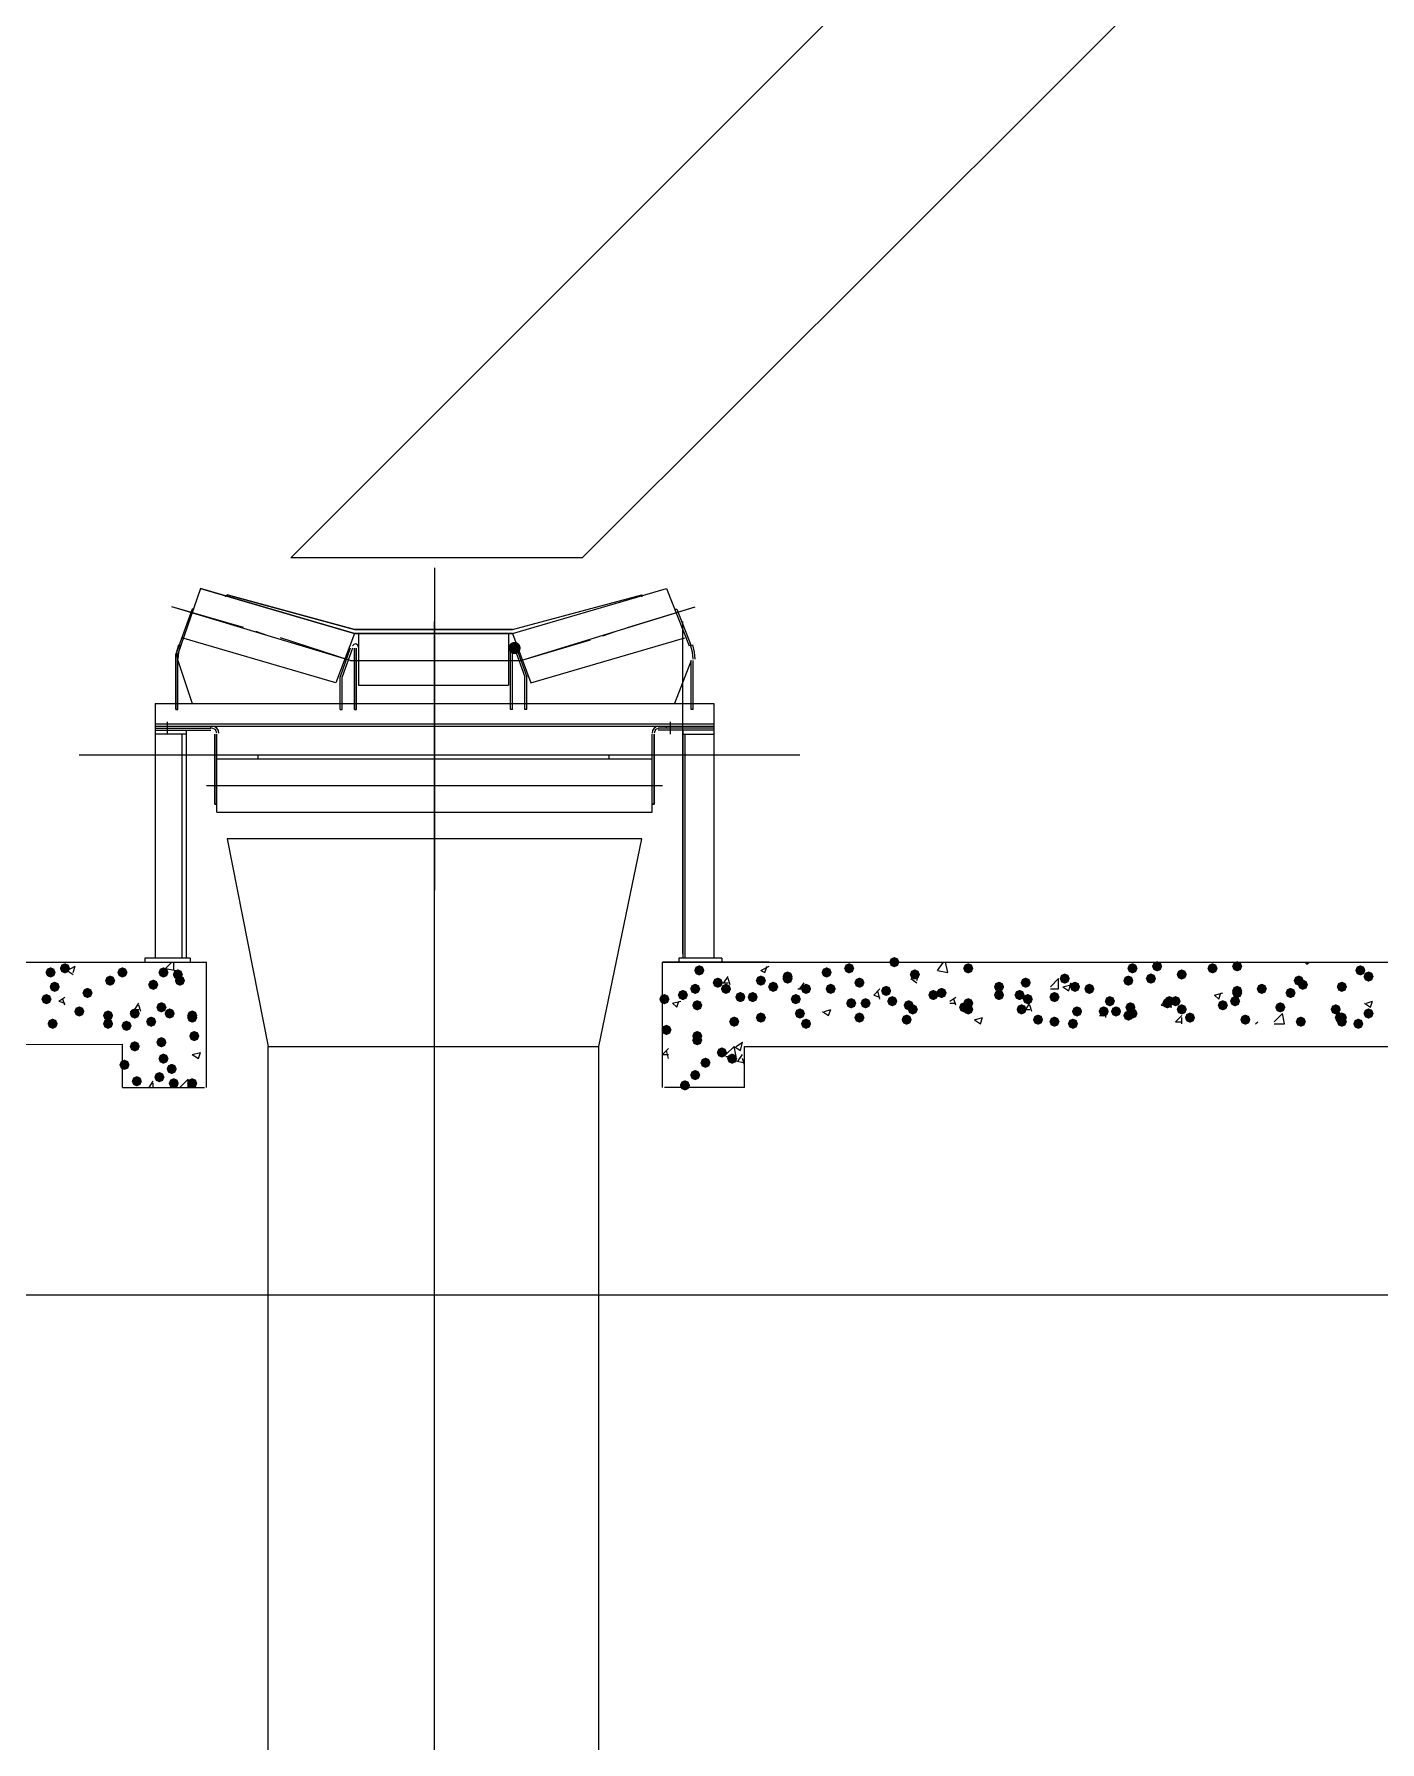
# Model space of a CAD drawing. Header units: millimetres. Extents: x 29 to 95071, y 20 to 67221.
# Drawn here: x 12440 to 15689, y 45225 to 49347 of the extents above; entities that cross this region are included whole.
import ezdxf

# ---------------------------------------------------------------- set-up
doc = ezdxf.new("R2010")
doc.units = ezdxf.units.MM

msp = doc.modelspace()

# ---------------------------------------------------------------- hatches: boundary and pattern name
h = msp.add_hatch(color=7)
edge = h.paths.add_edge_path()
edge.add_arc((13600.1, 47865.3), 14.9, 0, 360)
h = msp.add_hatch(color=7)
h.dxf.hatch_style = 2
h.paths.add_polyline_path([(13600.1, 47852.9), (13591.4, 47856.5), (13587.7, 47865.3), (13591.4, 47874), (13600.1, 47877.7), (13608.9, 47874), (13612.5, 47865.3), (13608.9, 47856.5)])
h = msp.add_hatch(color=7)
h.dxf.hatch_style = 2
h.paths.add_polyline_path([(12479.9, 47069.7), (12471.2, 47073.4), (12467.5, 47082.1), (12471.2, 47090.9), (12479.9, 47094.5), (12488.7, 47090.9), (12492.3, 47082.1), (12488.7, 47073.4)])
h = msp.add_hatch(color=7)
h.dxf.hatch_style = 2
h.paths.add_polyline_path([(12514.6, 47079.7), (12505.9, 47083.3), (12502.2, 47092), (12505.9, 47100.8), (12514.6, 47104.4), (12523.4, 47100.8), (12527, 47092), (12523.4, 47083.3)])
h = msp.add_hatch(color=7)
h.dxf.hatch_style = 2
h.paths.add_polyline_path([(12653.4, 47069.7), (12644.7, 47073.4), (12641, 47082.1), (12644.7, 47090.9), (12653.4, 47094.5), (12662.2, 47090.9), (12665.8, 47082.1), (12662.2, 47073.4)])
h = msp.add_hatch(color=7)
h.dxf.hatch_style = 2
h.paths.add_polyline_path([(12752.5, 47069.7), (12743.8, 47073.4), (12740.2, 47082.1), (12743.8, 47090.9), (12752.5, 47094.5), (12761.3, 47090.9), (12764.9, 47082.1), (12761.3, 47073.4)])
h = msp.add_hatch(color=7)
h.dxf.hatch_style = 2
h.paths.add_polyline_path([(12787.2, 47064.8), (12778.5, 47068.4), (12774.8, 47077.2), (12778.5, 47085.9), (12787.2, 47089.6), (12796, 47085.9), (12799.6, 47077.2), (12796, 47068.4)])
h = msp.add_hatch(color=7)
h.dxf.hatch_style = 2
h.paths.add_polyline_path([(14046.2, 47074.7), (14037.4, 47078.3), (14033.8, 47087.1), (14037.4, 47095.8), (14046.2, 47099.5), (14055, 47095.8), (14058.6, 47087.1), (14055, 47078.3)])
h = msp.add_hatch(color=7)
h.dxf.hatch_style = 2
h.paths.add_polyline_path([(14259.3, 47059.8), (14250.6, 47063.5), (14246.9, 47072.2), (14250.6, 47081), (14259.3, 47084.6), (14268.1, 47081), (14271.7, 47072.2), (14268.1, 47063.5)])
h = msp.add_hatch(color=7)
h.dxf.hatch_style = 2
h.paths.add_polyline_path([(14353.5, 47069.7), (14344.8, 47073.4), (14341.1, 47082.1), (14344.8, 47090.9), (14353.5, 47094.5), (14362.3, 47090.9), (14365.9, 47082.1), (14362.3, 47073.4)])
h = msp.add_hatch(color=7)
h.dxf.hatch_style = 2
h.paths.add_polyline_path([(14408, 47079.7), (14399.3, 47083.3), (14395.6, 47092), (14399.3, 47100.8), (14408, 47104.4), (14416.8, 47100.8), (14420.4, 47092), (14416.8, 47083.3)])
h = msp.add_hatch(color=7)
h.dxf.hatch_style = 2
h.paths.add_polyline_path([(14517.1, 47094.5), (14508.3, 47098.2), (14504.7, 47106.9), (14508.3, 47115.7), (14517.1, 47119.3), (14525.8, 47115.7), (14529.5, 47106.9), (14525.8, 47098.2)])
h = msp.add_hatch(color=7)
h.dxf.hatch_style = 2
h.paths.add_polyline_path([(14566.6, 47064.8), (14557.9, 47068.4), (14554.2, 47077.2), (14557.9, 47085.9), (14566.6, 47089.6), (14575.4, 47085.9), (14579, 47077.2), (14575.4, 47068.4)])
h = msp.add_hatch(color=7)
h.dxf.hatch_style = 2
h.paths.add_polyline_path([(14695.5, 47079.7), (14686.8, 47083.3), (14683.1, 47092), (14686.8, 47100.8), (14695.5, 47104.4), (14704.3, 47100.8), (14707.9, 47092), (14704.3, 47083.3)])
h = msp.add_hatch(color=7)
h.dxf.hatch_style = 2
h.paths.add_polyline_path([(15092, 47079.7), (15083.3, 47083.3), (15079.6, 47092), (15083.3, 47100.8), (15092, 47104.4), (15100.8, 47100.8), (15104.4, 47092), (15100.8, 47083.3)])
h = msp.add_hatch(color=7)
h.dxf.hatch_style = 2
h.paths.add_polyline_path([(15151.5, 47084.6), (15142.8, 47088.2), (15139.1, 47097), (15142.8, 47105.7), (15151.5, 47109.4), (15160.3, 47105.7), (15163.9, 47097), (15160.3, 47088.2)])
h = msp.add_hatch(color=7)
h.dxf.hatch_style = 2
h.paths.add_polyline_path([(15211, 47064.8), (15202.2, 47068.4), (15198.6, 47077.2), (15202.2, 47085.9), (15211, 47089.6), (15219.7, 47085.9), (15223.4, 47077.2), (15219.7, 47068.4)])
h = msp.add_hatch(color=7)
h.dxf.hatch_style = 2
h.paths.add_polyline_path([(15285.3, 47079.7), (15276.6, 47083.3), (15272.9, 47092), (15276.6, 47100.8), (15285.3, 47104.4), (15294.1, 47100.8), (15297.7, 47092), (15294.1, 47083.3)])
h = msp.add_hatch(color=7)
h.dxf.hatch_style = 2
h.paths.add_polyline_path([(15344.8, 47084.6), (15336.1, 47088.2), (15332.4, 47097), (15336.1, 47105.7), (15344.8, 47109.4), (15353.6, 47105.7), (15357.2, 47097), (15353.6, 47088.2)])
h = msp.add_hatch(color=7)
h.dxf.hatch_style = 2
h.paths.add_polyline_path([(15642.2, 47074.7), (15633.5, 47078.3), (15629.8, 47087.1), (15633.5, 47095.8), (15642.2, 47099.5), (15651, 47095.8), (15654.6, 47087.1), (15651, 47078.3)])
h = msp.add_hatch(color=7)
h.dxf.hatch_style = 2
h.paths.add_polyline_path([(15662, 47059.8), (15653.3, 47063.5), (15649.6, 47072.2), (15653.3, 47081), (15662, 47084.6), (15670.8, 47081), (15674.4, 47072.2), (15670.8, 47063.5)])
h = msp.add_hatch(color=7)
h.dxf.hatch_style = 2
h.paths.add_polyline_path([(12489.8, 47035), (12481.1, 47038.7), (12477.5, 47047.4), (12481.1, 47056.2), (12489.8, 47059.8), (12498.6, 47056.2), (12502.2, 47047.4), (12498.6, 47038.7)])
h = msp.add_hatch(color=7)
h.dxf.hatch_style = 2
h.paths.add_polyline_path([(12569.2, 47020.2), (12560.4, 47023.8), (12556.8, 47032.6), (12560.4, 47041.3), (12569.2, 47045), (12577.9, 47041.3), (12581.5, 47032.6), (12577.9, 47023.8)])
h = msp.add_hatch(color=7)
h.dxf.hatch_style = 2
h.paths.add_polyline_path([(12623.7, 47049.9), (12614.9, 47053.6), (12611.3, 47062.3), (12614.9, 47071.1), (12623.7, 47074.7), (12632.4, 47071.1), (12636.1, 47062.3), (12632.4, 47053.6)])
h = msp.add_hatch(color=7)
h.dxf.hatch_style = 2
h.paths.add_polyline_path([(12727.8, 47040), (12719, 47043.6), (12715.4, 47052.4), (12719, 47061.1), (12727.8, 47064.8), (12736.5, 47061.1), (12740.2, 47052.4), (12736.5, 47043.6)])
h = msp.add_hatch(color=7)
h.dxf.hatch_style = 2
h.paths.add_polyline_path([(12792.2, 47049.9), (12783.4, 47053.6), (12779.8, 47062.3), (12783.4, 47071.1), (12792.2, 47074.7), (12800.9, 47071.1), (12804.6, 47062.3), (12800.9, 47053.6)])
h = msp.add_hatch(color=7)
h.dxf.hatch_style = 2
h.paths.add_polyline_path([(14006.5, 47015.2), (13997.8, 47018.9), (13994.2, 47027.6), (13997.8, 47036.4), (14006.5, 47040), (14015.3, 47036.4), (14018.9, 47027.6), (14015.3, 47018.9)])
h = msp.add_hatch(color=7)
h.dxf.hatch_style = 2
h.paths.add_polyline_path([(14036.3, 47030.1), (14027.5, 47033.7), (14023.9, 47042.5), (14027.5, 47051.2), (14036.3, 47054.9), (14045, 47051.2), (14048.7, 47042.5), (14045, 47033.7)])
h = msp.add_hatch(color=7)
h.dxf.hatch_style = 2
h.paths.add_polyline_path([(14090.8, 47045), (14082.1, 47048.6), (14078.4, 47057.3), (14082.1, 47066.1), (14090.8, 47069.7), (14099.6, 47066.1), (14103.2, 47057.3), (14099.6, 47048.6)])
h = msp.add_hatch(color=7)
h.dxf.hatch_style = 2
h.paths.add_polyline_path([(14110.6, 47030.1), (14101.9, 47033.7), (14098.2, 47042.5), (14101.9, 47051.2), (14110.6, 47054.9), (14119.4, 47051.2), (14123, 47042.5), (14119.4, 47033.7)])
h = msp.add_hatch(color=7)
h.dxf.hatch_style = 2
h.paths.add_polyline_path([(14194.9, 47049.9), (14186.1, 47053.6), (14182.5, 47062.3), (14186.1, 47071.1), (14194.9, 47074.7), (14203.6, 47071.1), (14207.3, 47062.3), (14203.6, 47053.6)])
h = msp.add_hatch(color=7)
h.dxf.hatch_style = 2
h.paths.add_polyline_path([(14224.6, 47035), (14215.9, 47038.7), (14212.2, 47047.4), (14215.9, 47056.2), (14224.6, 47059.8), (14233.4, 47056.2), (14237, 47047.4), (14233.4, 47038.7)])
h = msp.add_hatch(color=7)
h.dxf.hatch_style = 2
h.paths.add_polyline_path([(14259.3, 47054.9), (14250.6, 47058.5), (14246.9, 47067.3), (14250.6, 47076), (14259.3, 47079.7), (14268.1, 47076), (14271.7, 47067.3), (14268.1, 47058.5)])
h = msp.add_hatch(color=7)
h.dxf.hatch_style = 2
h.paths.add_polyline_path([(14303.9, 47030.1), (14295.2, 47033.7), (14291.5, 47042.5), (14295.2, 47051.2), (14303.9, 47054.9), (14312.7, 47051.2), (14316.3, 47042.5), (14312.7, 47033.7)])
h = msp.add_hatch(color=7)
h.dxf.hatch_style = 2
h.paths.add_polyline_path([(14363.4, 47030.1), (14354.7, 47033.7), (14351, 47042.5), (14354.7, 47051.2), (14363.4, 47054.9), (14372.2, 47051.2), (14375.8, 47042.5), (14372.2, 47033.7)])
h = msp.add_hatch(color=7)
h.dxf.hatch_style = 2
h.paths.add_polyline_path([(14432.8, 47045), (14424.1, 47048.6), (14420.4, 47057.3), (14424.1, 47066.1), (14432.8, 47069.7), (14441.6, 47066.1), (14445.2, 47057.3), (14441.6, 47048.6)])
h = msp.add_hatch(color=7)
h.dxf.hatch_style = 2
h.paths.add_polyline_path([(14497.2, 47025.1), (14488.5, 47028.8), (14484.9, 47037.5), (14488.5, 47046.3), (14497.2, 47049.9), (14506, 47046.3), (14509.6, 47037.5), (14506, 47028.8)])
h = msp.add_hatch(color=7)
h.dxf.hatch_style = 2
h.paths.add_polyline_path([(14611.2, 47015.2), (14602.5, 47018.9), (14598.9, 47027.6), (14602.5, 47036.4), (14611.2, 47040), (14620, 47036.4), (14623.6, 47027.6), (14620, 47018.9)])
h = msp.add_hatch(color=7)
h.dxf.hatch_style = 2
h.paths.add_polyline_path([(14631.1, 47020.2), (14622.3, 47023.8), (14618.7, 47032.6), (14622.3, 47041.3), (14631.1, 47045), (14639.8, 47041.3), (14643.5, 47032.6), (14639.8, 47023.8)])
h = msp.add_hatch(color=7)
h.dxf.hatch_style = 2
h.paths.add_polyline_path([(14769.9, 47035), (14761.1, 47038.7), (14757.5, 47047.4), (14761.1, 47056.2), (14769.9, 47059.8), (14778.6, 47056.2), (14782.2, 47047.4), (14778.6, 47038.7)])
h = msp.add_hatch(color=7)
h.dxf.hatch_style = 2
h.paths.add_polyline_path([(14769.9, 47015.2), (14761.1, 47018.9), (14757.5, 47027.6), (14761.1, 47036.4), (14769.9, 47040), (14778.6, 47036.4), (14782.2, 47027.6), (14778.6, 47018.9)])
h = msp.add_hatch(color=7)
h.dxf.hatch_style = 2
h.paths.add_polyline_path([(14819.4, 47015.2), (14810.7, 47018.9), (14807, 47027.6), (14810.7, 47036.4), (14819.4, 47040), (14828.2, 47036.4), (14831.8, 47027.6), (14828.2, 47018.9)])
h = msp.add_hatch(color=7)
h.dxf.hatch_style = 2
h.paths.add_polyline_path([(14834.3, 47045), (14825.5, 47048.6), (14821.9, 47057.3), (14825.5, 47066.1), (14834.3, 47069.7), (14843, 47066.1), (14846.7, 47057.3), (14843, 47048.6)])
h = msp.add_hatch(color=7)
h.dxf.hatch_style = 2
h.paths.add_polyline_path([(14928.5, 47054.9), (14919.7, 47058.5), (14916.1, 47067.3), (14919.7, 47076), (14928.5, 47079.7), (14937.2, 47076), (14940.9, 47067.3), (14937.2, 47058.5)])
h = msp.add_hatch(color=7)
h.dxf.hatch_style = 2
h.paths.add_polyline_path([(14953.2, 47035), (14944.5, 47038.7), (14940.9, 47047.4), (14944.5, 47056.2), (14953.2, 47059.8), (14962, 47056.2), (14965.6, 47047.4), (14962, 47038.7)])
h = msp.add_hatch(color=7)
h.dxf.hatch_style = 2
h.paths.add_polyline_path([(14987.9, 47030.1), (14979.2, 47033.7), (14975.6, 47042.5), (14979.2, 47051.2), (14987.9, 47054.9), (14996.7, 47051.2), (15000.3, 47042.5), (14996.7, 47033.7)])
h = msp.add_hatch(color=7)
h.dxf.hatch_style = 2
h.paths.add_polyline_path([(15082.1, 47049.9), (15073.4, 47053.6), (15069.7, 47062.3), (15073.4, 47071.1), (15082.1, 47074.7), (15090.9, 47071.1), (15094.5, 47062.3), (15090.9, 47053.6)])
h = msp.add_hatch(color=7)
h.dxf.hatch_style = 2
h.paths.add_polyline_path([(15136.6, 47054.9), (15127.9, 47058.5), (15124.2, 47067.3), (15127.9, 47076), (15136.6, 47079.7), (15145.4, 47076), (15149, 47067.3), (15145.4, 47058.5)])
h = msp.add_hatch(color=7)
h.dxf.hatch_style = 2
h.paths.add_polyline_path([(15344.8, 47025.1), (15336.1, 47028.8), (15332.4, 47037.5), (15336.1, 47046.3), (15344.8, 47049.9), (15353.6, 47046.3), (15357.2, 47037.5), (15353.6, 47028.8)])
h = msp.add_hatch(color=7)
h.dxf.hatch_style = 2
h.paths.add_polyline_path([(15344.8, 47020.2), (15336.1, 47023.8), (15332.4, 47032.6), (15336.1, 47041.3), (15344.8, 47045), (15353.6, 47041.3), (15357.2, 47032.6), (15353.6, 47023.8)])
h = msp.add_hatch(color=7)
h.dxf.hatch_style = 2
h.paths.add_polyline_path([(15404.3, 47030.1), (15395.5, 47033.7), (15391.9, 47042.5), (15395.5, 47051.2), (15404.3, 47054.9), (15413, 47051.2), (15416.7, 47042.5), (15413, 47033.7)])
h = msp.add_hatch(color=7)
h.dxf.hatch_style = 2
h.paths.add_polyline_path([(15473.7, 47020.2), (15464.9, 47023.8), (15461.3, 47032.6), (15464.9, 47041.3), (15473.7, 47045), (15482.4, 47041.3), (15486.1, 47032.6), (15482.4, 47023.8)])
h = msp.add_hatch(color=7)
h.dxf.hatch_style = 2
h.paths.add_polyline_path([(15493.5, 47049.9), (15484.8, 47053.6), (15481.1, 47062.3), (15484.8, 47071.1), (15493.5, 47074.7), (15502.3, 47071.1), (15505.9, 47062.3), (15502.3, 47053.6)])
h = msp.add_hatch(color=7)
h.dxf.hatch_style = 2
h.paths.add_polyline_path([(15503.4, 47040), (15494.7, 47043.6), (15491, 47052.4), (15494.7, 47061.1), (15503.4, 47064.8), (15512.2, 47061.1), (15515.8, 47052.4), (15512.2, 47043.6)])
h = msp.add_hatch(color=7)
h.dxf.hatch_style = 2
h.paths.add_polyline_path([(15597.6, 47035), (15588.8, 47038.7), (15585.2, 47047.4), (15588.8, 47056.2), (15597.6, 47059.8), (15606.3, 47056.2), (15610, 47047.4), (15606.3, 47038.7)])
h = msp.add_hatch(color=7)
h.dxf.hatch_style = 2
h.paths.add_polyline_path([(12470, 47005.3), (12461.3, 47008.9), (12457.6, 47017.7), (12461.3, 47026.4), (12470, 47030.1), (12478.8, 47026.4), (12482.4, 47017.7), (12478.8, 47008.9)])
h = msp.add_hatch(color=7)
h.dxf.hatch_style = 2
h.paths.add_polyline_path([(12549.3, 46975.6), (12540.6, 46979.2), (12536.9, 46988), (12540.6, 46996.7), (12549.3, 47000.3), (12558.1, 46996.7), (12561.7, 46988), (12558.1, 46979.2)])
h = msp.add_hatch(color=7)
h.dxf.hatch_style = 2
h.paths.add_polyline_path([(12747.6, 46985.5), (12738.8, 46989.1), (12735.2, 46997.9), (12738.8, 47006.6), (12747.6, 47010.3), (12756.3, 47006.6), (12760, 46997.9), (12756.3, 46989.1)])
h = msp.add_hatch(color=7)
h.dxf.hatch_style = 2
h.paths.add_polyline_path([(13961.9, 47005.3), (13953.2, 47008.9), (13949.5, 47017.7), (13953.2, 47026.4), (13961.9, 47030.1), (13970.7, 47026.4), (13974.3, 47017.7), (13970.7, 47008.9)])
h = msp.add_hatch(color=7)
h.dxf.hatch_style = 2
h.paths.add_polyline_path([(14041.2, 46990.4), (14032.5, 46994.1), (14028.9, 47002.8), (14032.5, 47011.6), (14041.2, 47015.2), (14050, 47011.6), (14053.6, 47002.8), (14050, 46994.1)])
h = msp.add_hatch(color=7)
h.dxf.hatch_style = 2
h.paths.add_polyline_path([(14145.3, 47010.3), (14136.6, 47013.9), (14132.9, 47022.7), (14136.6, 47031.4), (14145.3, 47035), (14154.1, 47031.4), (14157.7, 47022.7), (14154.1, 47013.9)])
h = msp.add_hatch(color=7)
h.dxf.hatch_style = 2
h.paths.add_polyline_path([(14175.1, 47010.3), (14166.3, 47013.9), (14162.7, 47022.7), (14166.3, 47031.4), (14175.1, 47035), (14183.8, 47031.4), (14187.5, 47022.7), (14183.8, 47013.9)])
h = msp.add_hatch(color=7)
h.dxf.hatch_style = 2
h.paths.add_polyline_path([(14279.2, 47005.3), (14270.4, 47008.9), (14266.8, 47017.7), (14270.4, 47026.4), (14279.2, 47030.1), (14287.9, 47026.4), (14291.5, 47017.7), (14287.9, 47008.9)])
h = msp.add_hatch(color=7)
h.dxf.hatch_style = 2
h.paths.add_polyline_path([(14413, 46995.4), (14404.2, 46999), (14400.6, 47007.8), (14404.2, 47016.5), (14413, 47020.2), (14421.7, 47016.5), (14425.4, 47007.8), (14421.7, 46999)])
h = msp.add_hatch(color=7)
h.dxf.hatch_style = 2
h.paths.add_polyline_path([(14447.7, 46995.4), (14438.9, 46999), (14435.3, 47007.8), (14438.9, 47016.5), (14447.7, 47020.2), (14456.4, 47016.5), (14460.1, 47007.8), (14456.4, 46999)])
h = msp.add_hatch(color=7)
h.dxf.hatch_style = 2
h.paths.add_polyline_path([(14512.1, 47000.3), (14503.4, 47004), (14499.7, 47012.7), (14503.4, 47021.5), (14512.1, 47025.1), (14520.9, 47021.5), (14524.5, 47012.7), (14520.9, 47004)])
h = msp.add_hatch(color=7)
h.dxf.hatch_style = 2
h.paths.add_polyline_path([(14551.8, 46990.4), (14543, 46994.1), (14539.4, 47002.8), (14543, 47011.6), (14551.8, 47015.2), (14560.5, 47011.6), (14564.2, 47002.8), (14560.5, 46994.1)])
h = msp.add_hatch(color=7)
h.dxf.hatch_style = 2
h.paths.add_polyline_path([(14561.7, 46980.5), (14552.9, 46984.2), (14549.3, 46992.9), (14552.9, 47001.7), (14561.7, 47005.3), (14570.4, 47001.7), (14574.1, 46992.9), (14570.4, 46984.2)])
h = msp.add_hatch(color=7)
h.dxf.hatch_style = 2
h.paths.add_polyline_path([(14685.6, 46985.5), (14676.8, 46989.1), (14673.2, 46997.9), (14676.8, 47006.6), (14685.6, 47010.3), (14694.3, 47006.6), (14698, 46997.9), (14694.3, 46989.1)])
h = msp.add_hatch(color=7)
h.dxf.hatch_style = 2
h.paths.add_polyline_path([(14695.5, 46995.4), (14686.8, 46999), (14683.1, 47007.8), (14686.8, 47016.5), (14695.5, 47020.2), (14704.3, 47016.5), (14707.9, 47007.8), (14704.3, 46999)])
h = msp.add_hatch(color=7)
h.dxf.hatch_style = 2
h.paths.add_polyline_path([(14695.5, 46980.5), (14686.8, 46984.2), (14683.1, 46992.9), (14686.8, 47001.7), (14695.5, 47005.3), (14704.3, 47001.7), (14707.9, 46992.9), (14704.3, 46984.2)])
h = msp.add_hatch(color=7)
h.dxf.hatch_style = 2
h.paths.add_polyline_path([(14824.4, 46980.5), (14815.6, 46984.2), (14812, 46992.9), (14815.6, 47001.7), (14824.4, 47005.3), (14833.1, 47001.7), (14836.8, 46992.9), (14833.1, 46984.2)])
h = msp.add_hatch(color=7)
h.dxf.hatch_style = 2
h.paths.add_polyline_path([(14839.2, 47005.3), (14830.5, 47008.9), (14826.9, 47017.7), (14830.5, 47026.4), (14839.2, 47030.1), (14848, 47026.4), (14851.6, 47017.7), (14848, 47008.9)])
h = msp.add_hatch(color=7)
h.dxf.hatch_style = 2
h.paths.add_polyline_path([(14903.7, 47010.3), (14894.9, 47013.9), (14891.3, 47022.7), (14894.9, 47031.4), (14903.7, 47035), (14912.4, 47031.4), (14916.1, 47022.7), (14912.4, 47013.9)])
h = msp.add_hatch(color=7)
h.dxf.hatch_style = 2
h.paths.add_polyline_path([(14958.2, 46975.6), (14949.5, 46979.2), (14945.8, 46988), (14949.5, 46996.7), (14958.2, 47000.3), (14967, 46996.7), (14970.6, 46988), (14967, 46979.2)])
h = msp.add_hatch(color=7)
h.dxf.hatch_style = 2
h.paths.add_polyline_path([(15022.6, 46975.6), (15013.9, 46979.2), (15010.2, 46988), (15013.9, 46996.7), (15022.6, 47000.3), (15031.4, 46996.7), (15035, 46988), (15031.4, 46979.2)])
h = msp.add_hatch(color=7)
h.dxf.hatch_style = 2
h.paths.add_polyline_path([(15037.5, 47000.3), (15028.8, 47004), (15025.1, 47012.7), (15028.8, 47021.5), (15037.5, 47025.1), (15046.3, 47021.5), (15049.9, 47012.7), (15046.3, 47004)])
h = msp.add_hatch(color=7)
h.dxf.hatch_style = 2
h.paths.add_polyline_path([(15052.4, 46975.6), (15043.6, 46979.2), (15040, 46988), (15043.6, 46996.7), (15052.4, 47000.3), (15061.1, 46996.7), (15064.8, 46988), (15061.1, 46979.2)])
h = msp.add_hatch(color=7)
h.dxf.hatch_style = 2
h.paths.add_polyline_path([(15087.1, 46985.5), (15078.3, 46989.1), (15074.7, 46997.9), (15078.3, 47006.6), (15087.1, 47010.3), (15095.8, 47006.6), (15099.5, 46997.9), (15095.8, 46989.1)])
h = msp.add_hatch(color=7)
h.dxf.hatch_style = 2
h.paths.add_polyline_path([(15176.3, 46995.4), (15167.5, 46999), (15163.9, 47007.8), (15167.5, 47016.5), (15176.3, 47020.2), (15185, 47016.5), (15188.7, 47007.8), (15185, 46999)])
h = msp.add_hatch(color=7)
h.dxf.hatch_style = 2
h.paths.add_polyline_path([(15181.2, 47000.3), (15172.5, 47004), (15168.9, 47012.7), (15172.5, 47021.5), (15181.2, 47025.1), (15190, 47021.5), (15193.6, 47012.7), (15190, 47004)])
h = msp.add_hatch(color=7)
h.dxf.hatch_style = 2
h.paths.add_polyline_path([(15196.1, 47000.3), (15187.4, 47004), (15183.7, 47012.7), (15187.4, 47021.5), (15196.1, 47025.1), (15204.9, 47021.5), (15208.5, 47012.7), (15204.9, 47004)])
h = msp.add_hatch(color=7)
h.dxf.hatch_style = 2
h.paths.add_polyline_path([(15211, 46980.5), (15202.2, 46984.2), (15198.6, 46992.9), (15202.2, 47001.7), (15211, 47005.3), (15219.7, 47001.7), (15223.4, 46992.9), (15219.7, 46984.2)])
h = msp.add_hatch(color=7)
h.dxf.hatch_style = 2
h.paths.add_polyline_path([(15310.1, 46990.4), (15301.4, 46994.1), (15297.7, 47002.8), (15301.4, 47011.6), (15310.1, 47015.2), (15318.9, 47011.6), (15322.5, 47002.8), (15318.9, 46994.1)])
h = msp.add_hatch(color=7)
h.dxf.hatch_style = 2
h.paths.add_polyline_path([(15339.9, 47000.3), (15331.1, 47004), (15327.5, 47012.7), (15331.1, 47021.5), (15339.9, 47025.1), (15348.6, 47021.5), (15352.2, 47012.7), (15348.6, 47004)])
h = msp.add_hatch(color=7)
h.dxf.hatch_style = 2
h.paths.add_polyline_path([(15448.9, 46985.5), (15440.2, 46989.1), (15436.5, 46997.9), (15440.2, 47006.6), (15448.9, 47010.3), (15457.7, 47006.6), (15461.3, 46997.9), (15457.7, 46989.1)])
h = msp.add_hatch(color=7)
h.dxf.hatch_style = 2
h.paths.add_polyline_path([(15582.7, 46980.5), (15574, 46984.2), (15570.3, 46992.9), (15574, 47001.7), (15582.7, 47005.3), (15591.5, 47001.7), (15595.1, 46992.9), (15591.5, 46984.2)])
h = msp.add_hatch(color=7)
h.dxf.hatch_style = 2
h.paths.add_polyline_path([(12484.9, 46945.8), (12476.1, 46949.5), (12472.5, 46958.2), (12476.1, 46967), (12484.9, 46970.6), (12493.6, 46967), (12497.3, 46958.2), (12493.6, 46949.5)])
h = msp.add_hatch(color=7)
h.dxf.hatch_style = 2
h.paths.add_polyline_path([(12618.7, 46965.6), (12610, 46969.3), (12606.3, 46978), (12610, 46986.8), (12618.7, 46990.4), (12627.5, 46986.8), (12631.1, 46978), (12627.5, 46969.3)])
h = msp.add_hatch(color=7)
h.dxf.hatch_style = 2
h.paths.add_polyline_path([(12618.7, 46945.8), (12610, 46949.5), (12606.3, 46958.2), (12610, 46967), (12618.7, 46970.6), (12627.5, 46967), (12631.1, 46958.2), (12627.5, 46949.5)])
h = msp.add_hatch(color=7)
h.dxf.hatch_style = 2
h.paths.add_polyline_path([(12663.3, 46940.9), (12654.6, 46944.5), (12650.9, 46953.3), (12654.6, 46962), (12663.3, 46965.6), (12672.1, 46962), (12675.7, 46953.3), (12672.1, 46944.5)])
h = msp.add_hatch(color=7)
h.dxf.hatch_style = 2
h.paths.add_polyline_path([(12683.2, 46970.6), (12674.4, 46974.2), (12670.8, 46983), (12674.4, 46991.7), (12683.2, 46995.4), (12691.9, 46991.7), (12695.5, 46983), (12691.9, 46974.2)])
h = msp.add_hatch(color=7)
h.dxf.hatch_style = 2
h.paths.add_polyline_path([(12722.8, 46950.8), (12714.1, 46954.4), (12710.4, 46963.2), (12714.1, 46971.9), (12722.8, 46975.6), (12731.6, 46971.9), (12735.2, 46963.2), (12731.6, 46954.4)])
h = msp.add_hatch(color=7)
h.dxf.hatch_style = 2
h.paths.add_polyline_path([(12767.4, 46970.6), (12758.7, 46974.2), (12755, 46983), (12758.7, 46991.7), (12767.4, 46995.4), (12776.2, 46991.7), (12779.8, 46983), (12776.2, 46974.2)])
h = msp.add_hatch(color=7)
h.dxf.hatch_style = 2
h.paths.add_polyline_path([(12821.9, 46965.6), (12813.2, 46969.3), (12809.5, 46978), (12813.2, 46986.8), (12821.9, 46990.4), (12830.7, 46986.8), (12834.3, 46978), (12830.7, 46969.3)])
h = msp.add_hatch(color=7)
h.dxf.hatch_style = 2
h.paths.add_polyline_path([(12821.9, 46960.7), (12813.2, 46964.3), (12809.5, 46973.1), (12813.2, 46981.8), (12821.9, 46985.5), (12830.7, 46981.8), (12834.3, 46973.1), (12830.7, 46964.3)])
h = msp.add_hatch(color=7)
h.dxf.hatch_style = 2
h.paths.add_polyline_path([(14130.5, 46950.8), (14121.7, 46954.4), (14118.1, 46963.2), (14121.7, 46971.9), (14130.5, 46975.6), (14139.2, 46971.9), (14142.9, 46963.2), (14139.2, 46954.4)])
h = msp.add_hatch(color=7)
h.dxf.hatch_style = 2
h.paths.add_polyline_path([(14194.9, 46960.7), (14186.1, 46964.3), (14182.5, 46973.1), (14186.1, 46981.8), (14194.9, 46985.5), (14203.6, 46981.8), (14207.3, 46973.1), (14203.6, 46964.3)])
h = msp.add_hatch(color=7)
h.dxf.hatch_style = 2
h.paths.add_polyline_path([(14289.1, 46970.6), (14280.3, 46974.2), (14276.7, 46983), (14280.3, 46991.7), (14289.1, 46995.4), (14297.8, 46991.7), (14301.5, 46983), (14297.8, 46974.2)])
h = msp.add_hatch(color=7)
h.dxf.hatch_style = 2
h.paths.add_polyline_path([(14303.9, 46945.8), (14295.2, 46949.5), (14291.5, 46958.2), (14295.2, 46967), (14303.9, 46970.6), (14312.7, 46967), (14316.3, 46958.2), (14312.7, 46949.5)])
h = msp.add_hatch(color=7)
h.dxf.hatch_style = 2
h.paths.add_polyline_path([(14432.8, 46960.7), (14424.1, 46964.3), (14420.4, 46973.1), (14424.1, 46981.8), (14432.8, 46985.5), (14441.6, 46981.8), (14445.2, 46973.1), (14441.6, 46964.3)])
h = msp.add_hatch(color=7)
h.dxf.hatch_style = 2
h.paths.add_polyline_path([(14546.8, 46955.7), (14538.1, 46959.4), (14534.4, 46968.1), (14538.1, 46976.9), (14546.8, 46980.5), (14555.6, 46976.9), (14559.2, 46968.1), (14555.6, 46959.4)])
h = msp.add_hatch(color=7)
h.dxf.hatch_style = 2
h.paths.add_polyline_path([(14864, 46955.7), (14855.3, 46959.4), (14851.6, 46968.1), (14855.3, 46976.9), (14864, 46980.5), (14872.8, 46976.9), (14876.4, 46968.1), (14872.8, 46959.4)])
h = msp.add_hatch(color=7)
h.dxf.hatch_style = 2
h.paths.add_polyline_path([(14903.7, 46950.8), (14894.9, 46954.4), (14891.3, 46963.2), (14894.9, 46971.9), (14903.7, 46975.6), (14912.4, 46971.9), (14916.1, 46963.2), (14912.4, 46954.4)])
h = msp.add_hatch(color=7)
h.dxf.hatch_style = 2
h.paths.add_polyline_path([(14948.3, 46945.8), (14939.5, 46949.5), (14935.9, 46958.2), (14939.5, 46967), (14948.3, 46970.6), (14957, 46967), (14960.7, 46958.2), (14957, 46949.5)])
h = msp.add_hatch(color=7)
h.dxf.hatch_style = 2
h.paths.add_polyline_path([(15082.1, 46965.6), (15073.4, 46969.3), (15069.7, 46978), (15073.4, 46986.8), (15082.1, 46990.4), (15090.9, 46986.8), (15094.5, 46978), (15090.9, 46969.3)])
h = msp.add_hatch(color=7)
h.dxf.hatch_style = 2
h.paths.add_polyline_path([(15092, 46970.6), (15083.3, 46974.2), (15079.6, 46983), (15083.3, 46991.7), (15092, 46995.4), (15100.8, 46991.7), (15104.4, 46983), (15100.8, 46974.2)])
h = msp.add_hatch(color=7)
h.dxf.hatch_style = 2
h.paths.add_polyline_path([(15230.8, 46960.7), (15222.1, 46964.3), (15218.4, 46973.1), (15222.1, 46981.8), (15230.8, 46985.5), (15239.6, 46981.8), (15243.2, 46973.1), (15239.6, 46964.3)])
h = msp.add_hatch(color=7)
h.dxf.hatch_style = 2
h.paths.add_polyline_path([(15364.6, 46955.7), (15355.9, 46959.4), (15352.2, 46968.1), (15355.9, 46976.9), (15364.6, 46980.5), (15373.4, 46976.9), (15377, 46968.1), (15373.4, 46959.4)])
h = msp.add_hatch(color=7)
h.dxf.hatch_style = 2
h.paths.add_polyline_path([(15498.5, 46950.8), (15489.7, 46954.4), (15486.1, 46963.2), (15489.7, 46971.9), (15498.5, 46975.6), (15507.2, 46971.9), (15510.9, 46963.2), (15507.2, 46954.4)])
h = msp.add_hatch(color=7)
h.dxf.hatch_style = 2
h.paths.add_polyline_path([(15592.6, 46960.7), (15583.9, 46964.3), (15580.2, 46973.1), (15583.9, 46981.8), (15592.6, 46985.5), (15601.4, 46981.8), (15605, 46973.1), (15601.4, 46964.3)])
h = msp.add_hatch(color=7)
h.dxf.hatch_style = 2
h.paths.add_polyline_path([(15597.6, 46960.7), (15588.8, 46964.3), (15585.2, 46973.1), (15588.8, 46981.8), (15597.6, 46985.5), (15606.3, 46981.8), (15610, 46973.1), (15606.3, 46964.3)])
h = msp.add_hatch(color=7)
h.dxf.hatch_style = 2
h.paths.add_polyline_path([(15597.6, 46950.8), (15588.8, 46954.4), (15585.2, 46963.2), (15588.8, 46971.9), (15597.6, 46975.6), (15606.3, 46971.9), (15610, 46963.2), (15606.3, 46954.4)])
h = msp.add_hatch(color=7)
h.dxf.hatch_style = 2
h.paths.add_polyline_path([(15637.3, 46945.8), (15628.5, 46949.5), (15624.9, 46958.2), (15628.5, 46967), (15637.3, 46970.6), (15646, 46967), (15649.6, 46958.2), (15646, 46949.5)])
h = msp.add_hatch(color=7)
h.dxf.hatch_style = 2
h.paths.add_polyline_path([(15662, 46970.6), (15653.3, 46974.2), (15649.6, 46983), (15653.3, 46991.7), (15662, 46995.4), (15670.8, 46991.7), (15674.4, 46983), (15670.8, 46974.2)])
h = msp.add_hatch(color=7)
h.dxf.hatch_style = 2
h.paths.add_polyline_path([(12683.2, 46891.3), (12674.4, 46894.9), (12670.8, 46903.7), (12674.4, 46912.4), (12683.2, 46916.1), (12691.9, 46912.4), (12695.5, 46903.7), (12691.9, 46894.9)])
h = msp.add_hatch(color=7)
h.dxf.hatch_style = 2
h.paths.add_polyline_path([(12747.6, 46901.2), (12738.8, 46904.9), (12735.2, 46913.6), (12738.8, 46922.4), (12747.6, 46926), (12756.3, 46922.4), (12760, 46913.6), (12756.3, 46904.9)])
h = msp.add_hatch(color=7)
h.dxf.hatch_style = 2
h.paths.add_polyline_path([(12826.9, 46916.1), (12818.1, 46919.7), (12814.5, 46928.5), (12818.1, 46937.2), (12826.9, 46940.9), (12835.6, 46937.2), (12839.3, 46928.5), (12835.6, 46919.7)])
h = msp.add_hatch(color=7)
h.dxf.hatch_style = 2
h.paths.add_polyline_path([(13966.9, 46931), (13958.1, 46934.6), (13954.5, 46943.3), (13958.1, 46952.1), (13966.9, 46955.7), (13975.6, 46952.1), (13979.3, 46943.3), (13975.6, 46934.6)])
h = msp.add_hatch(color=7)
h.dxf.hatch_style = 2
h.paths.add_polyline_path([(14041.2, 46916.1), (14032.5, 46919.7), (14028.9, 46928.5), (14032.5, 46937.2), (14041.2, 46940.9), (14050, 46937.2), (14053.6, 46928.5), (14050, 46919.7)])
h = msp.add_hatch(color=7)
h.dxf.hatch_style = 2
h.paths.add_polyline_path([(14041.2, 46906.2), (14032.5, 46909.8), (14028.9, 46918.6), (14032.5, 46927.3), (14041.2, 46931), (14050, 46927.3), (14053.6, 46918.6), (14050, 46909.8)])
h = msp.add_hatch(color=7)
h.dxf.hatch_style = 2
h.paths.add_polyline_path([(12752.5, 46861.6), (12743.8, 46865.2), (12740.2, 46874), (12743.8, 46882.7), (12752.5, 46886.3), (12761.3, 46882.7), (12764.9, 46874), (12761.3, 46865.2)])
h = msp.add_hatch(color=7)
h.dxf.hatch_style = 2
h.paths.add_polyline_path([(14061.1, 46851.6), (14052.3, 46855.3), (14048.7, 46864), (14052.3, 46872.8), (14061.1, 46876.4), (14069.8, 46872.8), (14073.5, 46864), (14069.8, 46855.3)])
h = msp.add_hatch(color=7)
h.dxf.hatch_style = 2
h.paths.add_polyline_path([(14100.7, 46876.4), (14092, 46880.1), (14088.3, 46888.8), (14092, 46897.6), (14100.7, 46901.2), (14109.5, 46897.6), (14113.1, 46888.8), (14109.5, 46880.1)])
h = msp.add_hatch(color=7)
h.dxf.hatch_style = 2
h.paths.add_polyline_path([(14125.5, 46861.6), (14116.8, 46865.2), (14113.1, 46874), (14116.8, 46882.7), (14125.5, 46886.3), (14134.3, 46882.7), (14137.9, 46874), (14134.3, 46865.2)])
h = msp.add_hatch(color=7)
h.dxf.hatch_style = 2
h.paths.add_polyline_path([(12658.4, 46846.7), (12649.6, 46850.3), (12646, 46859.1), (12649.6, 46867.8), (12658.4, 46871.5), (12667.1, 46867.8), (12670.8, 46859.1), (12667.1, 46850.3)])
h = msp.add_hatch(color=7)
h.dxf.hatch_style = 2
h.paths.add_polyline_path([(12742.6, 46817), (12733.9, 46820.6), (12730.2, 46829.3), (12733.9, 46838.1), (12742.6, 46841.7), (12751.4, 46838.1), (12755, 46829.3), (12751.4, 46820.6)])
h = msp.add_hatch(color=7)
h.dxf.hatch_style = 2
h.paths.add_polyline_path([(12772.4, 46836.8), (12763.6, 46840.4), (12760, 46849.2), (12763.6, 46857.9), (12772.4, 46861.6), (12781.1, 46857.9), (12784.8, 46849.2), (12781.1, 46840.4)])
h = msp.add_hatch(color=7)
h.dxf.hatch_style = 2
h.paths.add_polyline_path([(14036.3, 46821.9), (14027.5, 46825.6), (14023.9, 46834.3), (14027.5, 46843.1), (14036.3, 46846.7), (14045, 46843.1), (14048.7, 46834.3), (14045, 46825.6)])
h = msp.add_hatch(color=7)
h.dxf.hatch_style = 2
h.paths.add_polyline_path([(12688.1, 46807), (12679.4, 46810.7), (12675.7, 46819.4), (12679.4, 46828.2), (12688.1, 46831.8), (12696.9, 46828.2), (12700.5, 46819.4), (12696.9, 46810.7)])
h = msp.add_hatch(color=7)
h.dxf.hatch_style = 2
h.paths.add_polyline_path([(12777.3, 46802.1), (12768.6, 46805.7), (12764.9, 46814.5), (12768.6, 46823.2), (12777.3, 46826.9), (12786.1, 46823.2), (12789.7, 46814.5), (12786.1, 46805.7)])
h = msp.add_hatch(color=7)
h.dxf.hatch_style = 2
h.paths.add_polyline_path([(12821.9, 46802.1), (12813.2, 46805.7), (12809.5, 46814.5), (12813.2, 46823.2), (12821.9, 46826.9), (12830.7, 46823.2), (12834.3, 46814.5), (12830.7, 46805.7)])
h = msp.add_hatch(color=7)
h.dxf.hatch_style = 2
h.paths.add_polyline_path([(14011.5, 46797.1), (14002.8, 46800.8), (13999.1, 46809.5), (14002.8, 46818.3), (14011.5, 46821.9), (14020.3, 46818.3), (14023.9, 46809.5), (14020.3, 46800.8)])

# ---------------------------------------------------------------- linework, layer by layer
at = {"color": 7, "lineweight": 0}
for points in [[(13059.8, 48083.4), (16004, 51027.5)], [(13763.7, 48083.4), (16405.5, 50720.2), (19047.4, 48083.4)], [(13763.7, 48083.4), (13059.8, 48083.4)], [(13406.8, 48058.6), (13406.8, 47280.4)], [(13406.8, 48058.6), (13406.8, 47969.3)], [(12841.8, 48009), (12787.2, 47850.4)], [(12841.8, 48009), (12787.2, 47850.4)], [(13595.2, 47900), (13213.5, 47900), (12841.8, 48009)], [(12841.8, 48009), (13213.5, 47900), (13595.2, 47900)], [(12906.2, 47994.1), (12901.2, 47989.2)], [(13595.2, 47909.9), (13213.5, 47909.9), (12906.2, 47994.1), (12901.2, 47989.2)], [(12906.2, 47994.1), (13213.5, 47909.9), (13595.2, 47909.9)], [(13595.2, 47900), (13966.9, 48009)], [(13595.2, 47900), (13966.9, 48009)], [(13595.2, 47909.9), (13907.4, 47994.1)], [(13595.2, 47909.9), (13907.4, 47994.1)], [(13907.4, 47994.1), (13907.4, 47989.2)], [(13907.4, 47994.1), (13907.4, 47989.2)], [(13966.9, 48009), (14021.4, 47870.2)], [(13966.9, 48009), (14021.4, 47870.2)], [(13203.6, 47835.5), (12772.4, 47964.4)], [(12945.8, 47914.8), (12772.4, 47964.4)], [(12821.9, 47959.4), (12782.3, 47850.4)], [(12821.9, 47959.4), (12782.3, 47850.4)], [(12826.9, 47959.4), (12821.9, 47959.4)], [(12826.9, 47959.4), (12821.9, 47959.4)], [(13615, 47835.5), (14036.3, 47964.4)], [(13872.7, 47914.8), (14036.3, 47964.4)], [(13986.7, 47959.4), (13991.7, 47959.4)], [(13986.7, 47959.4), (13991.7, 47959.4)], [(13991.7, 47959.4), (14026.4, 47870.2)], [(13991.7, 47959.4), (14026.4, 47870.2)], [(13005.3, 47895), (12975.6, 47904.9)], [(13406.8, 47939.6), (13406.8, 47909.9)], [(13406.8, 42883.9), (13406.8, 47929.7)], [(13813.2, 47895), (13843, 47904.9)], [(14006.5, 47126.7), (14006.5, 47929.7)], [(12788.4, 47872.8), (12783.8, 47855.6), (12782.3, 47838)], [(12788.4, 47872.8), (12783.8, 47855.6), (12782.3, 47838)], [(12793.4, 47872.8), (12788.8, 47855.6), (12787.2, 47838)], [(12793.4, 47872.8), (12788.8, 47855.6), (12787.2, 47838)], [(13168.9, 47781), (12797.2, 47890)], [(13168.9, 47781), (12797.2, 47890)], [(13203.6, 47835.5), (13035.1, 47890)], [(13213.5, 47900), (13168.9, 47781)], [(13213.5, 47900), (13168.9, 47781)], [(13203.6, 47865.3), (13178.8, 47795.9)], [(13203.6, 47865.3), (13178.8, 47795.9)], [(13208.5, 47865.3), (13183.8, 47795.9)], [(13208.5, 47865.3), (13183.8, 47795.9)], [(13223.4, 47867.7), (13221.7, 47872.5), (13217.3, 47875.1), (13212.3, 47874.2), (13209, 47870.3)], [(13223.4, 47867.7), (13221.7, 47872.5), (13217.3, 47875.1), (13212.3, 47874.2), (13209, 47870.3)], [(13213.5, 47865.3), (13213.5, 47716.6)], [(13213.5, 47716.6), (13213.5, 47865.3)], [(13218.5, 47716.6), (13218.5, 47865.3)], [(13218.5, 47716.6), (13218.5, 47865.3)], [(13223.4, 47900), (13223.4, 47776)], [(13223.4, 47900), (13223.4, 47776)], [(13406.8, 47875.2), (13406.8, 47716.6)], [(13585.2, 47900), (13585.2, 47776)], [(13585.2, 47900), (13585.2, 47776)], [(13590.2, 47716.6), (13590.2, 47865.3)], [(13590.2, 47716.6), (13590.2, 47865.3)], [(13595.2, 47900), (13639.8, 47781)], [(13595.2, 47900), (13639.8, 47781)], [(13609.6, 47870.3), (13606.3, 47874.2), (13601.3, 47875.1), (13596.9, 47872.5), (13595.2, 47867.7)], [(13609.6, 47870.3), (13606.3, 47874.2), (13601.3, 47875.1), (13596.9, 47872.5), (13595.2, 47867.7)], [(13595.2, 47716.6), (13595.2, 47865.3)], [(13595.2, 47716.6), (13595.2, 47865.3)], [(13600.1, 47865.3), (13624.9, 47795.9)], [(13600.1, 47865.3), (13624.9, 47795.9)], [(13605.1, 47865.3), (13629.9, 47795.9)], [(13605.1, 47865.3), (13629.9, 47795.9)], [(13615, 47835.5), (13783.5, 47885.1)], [(13639.8, 47781), (14011.5, 47890)], [(13639.8, 47781), (14011.5, 47890)], [(14031.3, 47838), (14029.8, 47855.6), (14025.2, 47872.8)], [(14031.3, 47838), (14029.8, 47855.6), (14025.2, 47872.8)], [(14036.3, 47838), (14034.7, 47855.6), (14030.2, 47872.8)], [(14036.3, 47838), (14034.7, 47855.6), (14030.2, 47872.8)], [(12782.3, 47850.4), (12782.3, 47716.6), (12787.2, 47716.6), (12787.2, 47850.4)], [(12782.3, 47716.6), (12782.3, 47850.4)], [(12782.3, 47716.6), (12787.2, 47716.6), (12787.2, 47850.4)], [(12787.2, 47835.5), (12821.9, 47731.4)], [(12787.2, 47835.5), (12821.9, 47731.4)], [(13203.6, 47835.5), (13615, 47835.5)], [(13203.6, 47835.5), (13362.2, 47835.5)], [(13396.9, 47835.5), (13426.6, 47835.5)], [(13456.4, 47835.5), (13615, 47835.5)], [(14026.4, 47835.5), (13986.7, 47731.4)], [(14026.4, 47835.5), (13986.7, 47731.4)], [(14026.4, 47716.6), (14026.4, 47835.5)], [(14026.4, 47716.6), (14026.4, 47835.5)], [(14031.3, 47716.6), (14031.3, 47835.5)], [(14031.3, 47716.6), (14031.3, 47835.5)], [(13178.8, 47716.6), (13178.8, 47795.9)], [(13178.8, 47716.6), (13178.8, 47795.9)], [(13183.8, 47716.6), (13183.8, 47795.9)], [(13183.8, 47716.6), (13183.8, 47795.9)], [(13624.9, 47716.6), (13624.9, 47795.9)], [(13624.9, 47716.6), (13624.9, 47795.9)], [(13629.9, 47716.6), (13629.9, 47795.9)], [(13629.9, 47716.6), (13629.9, 47795.9)], [(13223.4, 47776), (13585.2, 47776)], [(13223.4, 47776), (13585.2, 47776)], [(12732.7, 47731.4), (12732.7, 47667)], [(12732.7, 47731.4), (14080.9, 47731.4)], [(12732.7, 47731.4), (14080.9, 47731.4)], [(12732.7, 47731.4), (12732.7, 47667)], [(13178.8, 47716.6), (13183.8, 47716.6)], [(13178.8, 47716.6), (13183.8, 47716.6)], [(13213.5, 47716.6), (13218.5, 47716.6)], [(13213.5, 47716.6), (13218.5, 47716.6)], [(13595.2, 47716.6), (13590.2, 47716.6)], [(13595.2, 47716.6), (13590.2, 47716.6)], [(13629.9, 47716.6), (13624.9, 47716.6)], [(13629.9, 47716.6), (13624.9, 47716.6)], [(14031.3, 47716.6), (14026.4, 47716.6)], [(14031.3, 47716.6), (14026.4, 47716.6)], [(14080.9, 47731.4), (14080.9, 47667)], [(14080.9, 47731.4), (14080.9, 47667)], [(12732.7, 47681.9), (14080.9, 47681.9)], [(12732.7, 47681.9), (14080.9, 47681.9)], [(12732.7, 47676.9), (14080.9, 47676.9)], [(12732.7, 47676.9), (14080.9, 47676.9)], [(12732.7, 47672), (12866.5, 47672)], [(12732.7, 47672), (12866.5, 47672)], [(12732.7, 47667), (12866.5, 47667)], [(12732.7, 47667), (12732.7, 47116.8)], [(12732.7, 47667), (12866.5, 47667)], [(12762.5, 47657.1), (12762.5, 47686.8)], [(12762.5, 47672), (12762.5, 47676.9), (12762.5, 47686.8)], [(12762.5, 47657.1), (12762.5, 47667)], [(12807.1, 47667), (12807.1, 47116.8)], [(12866.5, 47672), (12866.5, 47676.9)], [(12866.5, 47672), (12866.5, 47676.9)], [(12886.4, 47659.6), (12885, 47666.3), (12881.3, 47671.8), (12875.8, 47675.6), (12869, 47676.9)], [(12886.4, 47659.6), (12885, 47666.3), (12881.3, 47671.8), (12875.8, 47675.6), (12869, 47676.9)], [(12881.4, 47659.6), (12877.8, 47668.3), (12869, 47672)], [(12881.4, 47659.6), (12877.8, 47668.3), (12869, 47672)], [(13406.8, 47686.8), (13406.8, 47652.1)], [(13949.5, 47676.9), (13942.8, 47675.6), (13937.3, 47671.8), (13933.6, 47666.3), (13932.2, 47659.6)], [(13949.5, 47676.9), (13942.8, 47675.6), (13937.3, 47671.8), (13933.6, 47666.3), (13932.2, 47659.6)], [(13949.5, 47672), (13940.8, 47668.3), (13937.2, 47659.6)], [(13949.5, 47672), (13940.8, 47668.3), (13937.2, 47659.6)], [(14080.9, 47672), (13947.1, 47672)], [(14080.9, 47672), (13947.1, 47672)], [(14080.9, 47667), (13947.1, 47667)], [(14080.9, 47667), (13947.1, 47667)], [(13966.9, 47672), (13966.9, 47676.9)], [(13966.9, 47672), (13966.9, 47676.9)], [(13976.8, 47657.1), (13976.8, 47686.8)], [(13976.8, 47672), (13976.8, 47676.9), (13976.8, 47686.8)], [(13976.8, 47657.1), (13976.8, 47667)], [(14006.5, 47667), (14006.5, 47116.8)], [(14080.9, 47667), (14080.9, 47116.8)], [(12807.1, 47657.1), (12732.7, 47657.1)], [(12797.2, 47657.1), (12797.2, 47116.8)], [(12876.5, 47657.1), (12876.5, 47488.6), (12881.4, 47488.6)], [(12881.4, 47488.6), (12876.5, 47488.6), (12876.5, 47657.1)], [(12881.4, 47468.7), (12881.4, 47657.1)], [(12881.4, 47468.7), (12881.4, 47657.1)], [(13406.8, 47622.4), (13406.8, 47463.8)], [(13932.2, 47468.7), (13932.2, 47657.1)], [(13932.2, 47488.6), (13937.2, 47488.6), (13937.2, 47657.1)], [(13937.2, 47657.1), (13937.2, 47488.6), (13932.2, 47488.6)], [(13932.2, 47468.7), (13932.2, 47657.1)], [(14006.5, 47657.1), (14080.9, 47657.1)], [(14011.5, 47657.1), (14011.5, 47116.8)], [(12549.3, 47607.5), (14289.1, 47607.5)], [(12881.4, 47597.6), (13932.2, 47597.6)], [(12881.4, 47597.6), (13932.2, 47597.6)], [(12980.5, 47607.5), (12980.5, 47597.6)], [(12980.5, 47607.5), (13828.1, 47607.5)], [(12980.5, 47607.5), (13828.1, 47607.5)], [(12980.5, 47607.5), (12980.5, 47597.6)], [(13828.1, 47607.5), (13828.1, 47597.6)], [(13828.1, 47607.5), (13828.1, 47597.6)], [(12856.6, 47533.2), (13957, 47533.2)], [(12856.6, 47533.2), (12975.6, 47533.2)], [(13010.3, 47533.2), (13040, 47533.2)], [(13069.8, 47533.2), (13228.4, 47533.2)], [(13263.1, 47533.2), (13292.8, 47533.2)], [(13327.5, 47533.2), (13486.1, 47533.2)], [(13515.8, 47533.2), (13550.5, 47533.2)], [(13580.3, 47533.2), (13738.9, 47533.2)], [(13768.6, 47533.2), (13803.3, 47533.2)], [(13833.1, 47533.2), (13957, 47533.2)], [(12881.4, 47468.7), (13932.2, 47468.7)], [(12881.4, 47468.7), (13932.2, 47468.7)], [(13406.8, 47429.1), (13406.8, 47399.3)], [(12906.2, 47404.3), (13005.3, 46903.7), (13803.3, 46903.7)], [(13803.3, 46903.7), (13907.4, 47404.3), (12906.2, 47404.3)], [(13406.8, 47369.6), (13406.8, 47280.4)], [(9907.5, 47106.9), (12856.6, 47106.9)], [(12519.6, 47087.1), (12539.4, 47097)], [(12519.6, 47087.1), (12534.5, 47077.2)], [(12534.5, 47082.1), (12539.4, 47097)], [(12707.9, 47116.8), (12707.9, 47106.9)], [(12817, 47116.8), (12707.9, 47116.8)], [(12757.5, 47092), (12772.4, 47106.9)], [(12757.5, 47092), (12782.3, 47087.1)], [(12777.3, 47087.1), (12777.3, 47106.9)], [(12817, 47116.8), (12817, 47106.9)], [(12856.6, 46804.6), (12856.6, 47106.9)], [(13957, 47106.9), (18854, 47106.9)], [(13957, 46804.6), (13957, 47106.9)], [(14214.7, 47106.9), (13957, 47106.9)], [(14100.7, 47116.8), (13996.6, 47116.8), (13996.6, 47106.9)], [(14100.7, 47116.8), (14100.7, 47106.9)], [(14194.9, 47087.1), (14214.7, 47097)], [(14194.9, 47087.1), (14204.8, 47082.1)], [(14204.8, 47082.1), (14209.8, 47097)], [(14621.2, 47087.1), (14636, 47106.9)], [(14621.2, 47087.1), (14645.9, 47082.1)], [(14645.9, 47082.1), (14641, 47106.9)], [(15508.4, 47106.9), (15513.3, 47102)], [(15513.3, 47102), (15518.3, 47106.9)], [(14100.7, 47057.3), (14115.6, 47057.3)], [(14105.7, 47057.3), (14115.6, 47072.2)], [(14120.5, 47052.4), (14115.6, 47067.3)], [(14284.1, 47042.5), (14299, 47042.5)], [(14289.1, 47042.5), (14299, 47057.3)], [(14299, 47037.5), (14299, 47052.4)], [(14467.5, 47027.6), (14482.4, 47042.5)], [(14556.7, 47067.3), (14571.6, 47057.3)], [(14561.7, 47067.3), (14576.5, 47077.2)], [(14571.6, 47062.3), (14576.5, 47077.2)], [(14893.8, 47047.4), (14913.6, 47067.3)], [(14893.8, 47042.5), (14913.6, 47042.5)], [(14913.6, 47042.5), (14913.6, 47067.3)], [(14923.5, 47047.4), (14943.3, 47052.4)], [(14923.5, 47047.4), (14938.4, 47037.5)], [(14938.4, 47037.5), (14943.3, 47057.3)], [(12499.8, 47012.7), (12514.6, 47022.7)], [(12499.8, 47012.7), (12514.6, 47007.8)], [(12514.6, 47002.8), (12509.7, 47017.7)], [(12683.2, 46992.9), (12693.1, 47007.8)], [(12698, 46988), (12693.1, 47002.8)], [(13981.8, 47007.8), (14001.6, 47012.7)], [(13981.8, 47007.8), (13991.7, 46997.9)], [(13991.7, 46997.9), (13996.6, 47012.7)], [(14467.5, 47027.6), (14482.4, 47022.7)], [(14482.4, 47017.7), (14477.4, 47037.5)], [(14650.9, 47012.7), (14665.8, 47022.7)], [(14650.9, 47007.8), (14665.8, 47007.8)], [(14665.8, 47002.8), (14660.8, 47017.7)], [(14834.3, 46992.9), (14844.2, 47007.8)], [(14849.2, 46988), (14844.2, 47002.8)], [(15161.4, 47002.8), (15181.2, 47022.7)], [(15161.4, 47002.8), (15186.2, 46997.9)], [(15186.2, 46997.9), (15181.2, 47022.7)], [(15290.3, 47027.6), (15310.1, 47032.6)], [(15290.3, 47027.6), (15300.2, 47017.7)], [(15300.2, 47017.7), (15305.2, 47032.6)], [(15652.1, 47007.8), (15667, 46997.9)], [(15657.1, 47007.8), (15671.9, 47012.7)], [(15667, 46997.9), (15671.9, 47012.7)], [(12673.2, 46988), (12688.1, 46992.9)], [(12673.2, 46988), (12683.2, 46978)], [(12678.2, 46992.9), (12693.1, 46992.9)], [(12683.2, 46978), (12688.1, 46992.9)], [(14343.6, 46988), (14358.5, 46978)], [(14348.5, 46988), (14363.4, 46992.9)], [(14358.5, 46978), (14363.4, 46992.9)], [(14710.4, 46968.1), (14730.2, 46973.1)], [(14710.4, 46968.1), (14725.2, 46958.2)], [(14725.2, 46958.2), (14730.2, 46973.1)], [(14829.3, 46992.9), (14844.2, 46992.9)], [(15012.7, 46978), (15027.6, 46978)], [(15017.7, 46978), (15027.6, 46992.9)], [(15027.6, 46973.1), (15027.6, 46988)], [(15196.1, 46963.2), (15211, 46978)], [(15196.1, 46963.2), (15211, 46963.2)], [(15211, 46958.2), (15211, 46973.1)], [(15389.4, 46958.2), (15394.4, 46963.2)], [(15434, 46963.2), (15453.9, 46983)], [(15434, 46958.2), (15458.8, 46958.2)], [(15458.8, 46958.2), (15453.9, 46983)], [(10908.7, 46903.7), (12653.4, 46908.6)], [(12653.4, 46804.6), (12653.4, 46908.6)], [(12821.9, 46883.9), (12841.8, 46888.8)], [(12821.9, 46883.9), (12836.8, 46874)], [(12836.8, 46874), (12841.8, 46888.8)], [(13005.3, 43508.5), (13005.3, 46903.7)], [(13803.3, 43508.5), (13803.3, 46903.7)], [(13957, 46883.9), (13971.9, 46898.7)], [(13957, 46883.9), (13971.9, 46883.9)], [(13971.9, 46874), (13966.9, 46893.8)], [(14110.6, 46883.9), (14130.5, 46903.7)], [(14110.6, 46878.9), (14135.4, 46878.9)], [(14135.4, 46878.9), (14130.5, 46903.7)], [(14130.5, 46903.7), (14145.3, 46893.8)], [(14135.4, 46903.7), (14150.3, 46913.6)], [(14140.4, 46869), (14150.3, 46883.9)], [(14145.3, 46893.8), (14150.3, 46913.6)], [(14155.2, 46903.7), (15904.9, 46903.7)], [(14155.2, 46804.6), (14155.2, 46903.7)], [(14135.4, 46869), (14155.2, 46864)], [(14155.2, 46859.1), (14150.3, 46874)], [(12653.4, 46804.6), (12851.7, 46804.6)], [(12717.8, 46804.6), (12727.8, 46819.4)], [(12727.8, 46804.6), (12727.8, 46814.5)], [(12792.2, 46804.6), (12812, 46824.4)], [(12812, 46804.6), (12812, 46824.4)], [(14155.2, 46804.6), (13961.9, 46804.6)], [(10908.7, 46304), (15904.9, 46304)]]:
    msp.add_lwpolyline(points, dxfattribs=at)

doc.saveas('drawing.dxf')
